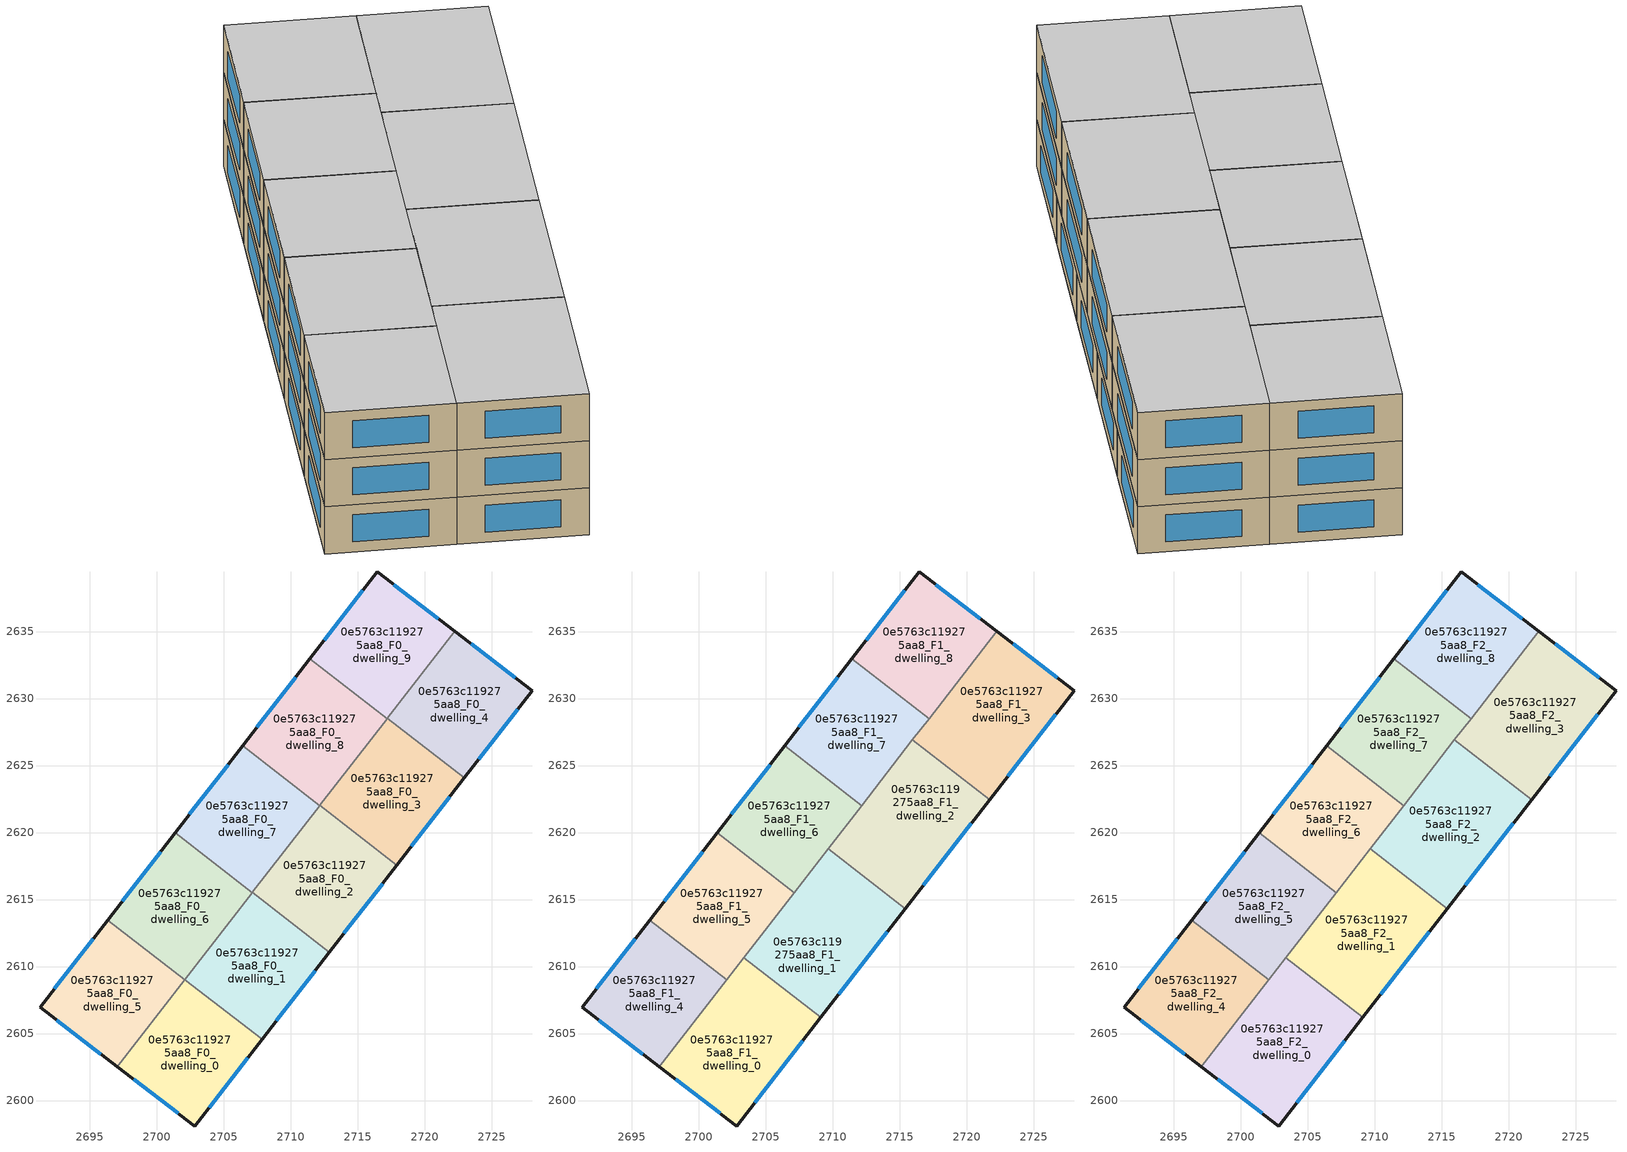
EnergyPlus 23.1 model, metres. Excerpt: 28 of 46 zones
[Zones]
0e5763c119275aa8_F0_dwelling_0
 floor ground (EU_floor_Construction): 2707.85,2604.58 2702.82,2598.09 2697.05,2602.52 2702.09,2609.03 z0
 wall outside (EU_wall_Construction): 2697.05,2602.52 2702.82,2598.09 2707.85,2604.58 z0:3
 wall to 0e5763c119275aa8_F0_dwelling_1 (EU_wall_Construction): 2707.85,2604.58 2702.09,2609.03 z0:3
 wall to 0e5763c119275aa8_F0_dwelling_5 (EU_wall_Construction): 2702.08,2609.01 2697.05,2602.52 z0:3
 wall to 0e5763c119275aa8_F0_dwelling_6 (EU_wall_Construction): 2702.09,2609.03 2702.08,2609.01 z0:3
 window (EU_Window_Construction): 2703.9,2599.48 2706.77,2603.19 / 2698.29,2601.57 2701.59,2599.04 z0.64:2.36
0e5763c119275aa8_F0_dwelling_1
 floor ground (EU_floor_Construction): 2712.88,2611.08 2707.85,2604.58 2702.09,2609.03 2707.13,2615.53 z0
 wall outside (EU_wall_Construction): 2707.85,2604.58 2712.88,2611.08 z0:3
 wall to 0e5763c119275aa8_F0_dwelling_2 (EU_wall_Construction): 2712.88,2611.08 2707.13,2615.53 z0:3
 wall to 0e5763c119275aa8_F0_dwelling_6 (EU_wall_Construction): 2707.11,2615.51 2702.09,2609.03 z0:3
 wall to 0e5763c119275aa8_F0_dwelling_7 (EU_wall_Construction): 2707.13,2615.53 2707.11,2615.51 z0:3
 window (EU_Window_Construction): 2708.93,2605.97 2711.8,2609.68 z0.64:2.36
0e5763c119275aa8_F0_dwelling_2
 floor ground (EU_floor_Construction): 2717.92,2617.58 2712.88,2611.08 2707.13,2615.53 2712.16,2622.03 z0
 wall outside (EU_wall_Construction): 2712.88,2611.08 2717.92,2617.58 z0:3
 wall to 0e5763c119275aa8_F0_dwelling_3 (EU_wall_Construction): 2717.92,2617.58 2712.16,2622.03 z0:3
 wall to 0e5763c119275aa8_F0_dwelling_7 (EU_wall_Construction): 2712.15,2622.01 2707.13,2615.53 z0:3
 wall to 0e5763c119275aa8_F0_dwelling_8 (EU_wall_Construction): 2712.16,2622.03 2712.15,2622.01 z0:3
 window (EU_Window_Construction): 2713.96,2612.47 2716.84,2616.18 z0.64:2.36
0e5763c119275aa8_F0_dwelling_3
 floor ground (EU_floor_Construction): 2722.95,2624.07 2717.92,2617.58 2712.16,2622.03 2717.2,2628.53 z0
 wall outside (EU_wall_Construction): 2717.92,2617.58 2722.95,2624.07 z0:3
 wall to 0e5763c119275aa8_F0_dwelling_4 (EU_wall_Construction): 2722.95,2624.07 2717.2,2628.53 z0:3
 wall to 0e5763c119275aa8_F0_dwelling_8 (EU_wall_Construction): 2717.18,2628.51 2712.16,2622.03 z0:3
 wall to 0e5763c119275aa8_F0_dwelling_9 (EU_wall_Construction): 2717.2,2628.53 2717.18,2628.51 z0:3
 window (EU_Window_Construction): 2719,2618.97 2721.87,2622.68 z0.64:2.36
0e5763c119275aa8_F0_dwelling_4
 floor ground (EU_floor_Construction): 2727.99,2630.58 2722.95,2624.07 2717.2,2628.53 2722.22,2635.02 z0
 wall outside (EU_wall_Construction): 2722.95,2624.07 2727.99,2630.58 2722.22,2635.02 z0:3
 wall to 0e5763c119275aa8_F0_dwelling_9 (EU_wall_Construction): 2722.22,2635.02 2717.2,2628.53 z0:3
 window (EU_Window_Construction): 2726.76,2631.53 2723.46,2634.07 / 2724.03,2625.47 2726.91,2629.19 z0.64:2.36
0e5763c119275aa8_F0_dwelling_5
 floor ground (EU_floor_Construction): 2702.08,2609.01 2697.05,2602.52 2691.28,2606.96 2696.32,2613.47 z0
 wall outside (EU_wall_Construction): 2696.32,2613.47 2691.28,2606.96 2697.05,2602.52 z0:3
 wall to 0e5763c119275aa8_F0_dwelling_6 (EU_wall_Construction): 2702.08,2609.01 2696.32,2613.47 z0:3
 window (EU_Window_Construction): 2692.52,2606.01 2695.82,2603.47 / 2695.24,2612.07 2692.36,2608.35 z0.64:2.36
0e5763c119275aa8_F0_dwelling_6
 floor ground (EU_floor_Construction): 2707.11,2615.51 2702.08,2609.01 2696.32,2613.47 2701.36,2619.97 z0
 wall outside (EU_wall_Construction): 2701.36,2619.97 2696.32,2613.47 z0:3
 wall to 0e5763c119275aa8_F0_dwelling_7 (EU_wall_Construction): 2707.11,2615.51 2701.36,2619.97 z0:3
 window (EU_Window_Construction): 2700.28,2618.57 2697.4,2614.86 z0.64:2.36
0e5763c119275aa8_F0_dwelling_7
 floor ground (EU_floor_Construction): 2712.15,2622.01 2707.11,2615.51 2701.36,2619.97 2706.39,2626.47 z0
 wall outside (EU_wall_Construction): 2706.39,2626.47 2701.36,2619.97 z0:3
 wall to 0e5763c119275aa8_F0_dwelling_8 (EU_wall_Construction): 2712.15,2622.01 2706.39,2626.47 z0:3
 window (EU_Window_Construction): 2705.31,2625.07 2702.44,2621.36 z0.64:2.36
0e5763c119275aa8_F0_dwelling_8
 floor ground (EU_floor_Construction): 2717.18,2628.51 2712.15,2622.01 2706.39,2626.47 2711.42,2632.97 z0
 wall outside (EU_wall_Construction): 2711.42,2632.97 2706.39,2626.47 z0:3
 wall to 0e5763c119275aa8_F0_dwelling_9 (EU_wall_Construction): 2717.18,2628.51 2711.42,2632.97 z0:3
 window (EU_Window_Construction): 2710.35,2631.57 2707.47,2627.86 z0.64:2.36
0e5763c119275aa8_F0_dwelling_9
 floor ground (EU_floor_Construction): 2722.22,2635.02 2717.18,2628.51 2711.42,2632.97 2716.45,2639.46 z0
 wall outside (EU_wall_Construction): 2722.22,2635.02 2716.45,2639.46 2711.42,2632.97 z0:3
 window (EU_Window_Construction): 2715.37,2638.07 2712.5,2634.36 / 2720.99,2635.97 2717.69,2638.51 z0.64:2.36
0e5763c119275aa8_F1_dwelling_0
 floor to 0e5763c119275aa8_F0_dwelling_0 (EU_floor_Construction): 2707.85,2604.58 2702.82,2598.09 2697.05,2602.52 2702.09,2609.03 z3
 floor to 0e5763c119275aa8_F0_dwelling_1 (EU_floor_Construction): 2709.11,2606.2 2707.85,2604.58 2702.09,2609.03 2703.35,2610.66 z3
 wall outside (EU_wall_Construction): 2697.05,2602.52 2702.82,2598.09 2709.11,2606.2 z3:6
 wall to 0e5763c119275aa8_F1_dwelling_1 (EU_wall_Construction): 2709.11,2606.2 2703.35,2610.66 z3:6
 wall to 0e5763c119275aa8_F1_dwelling_4 (EU_wall_Construction): 2702.08,2609.01 2697.05,2602.52 z3:6
 wall to 0e5763c119275aa8_F1_dwelling_5 (EU_wall_Construction): 2703.35,2610.66 2702.08,2609.01 z3:6
 window (EU_Window_Construction): 2704.17,2599.82 2707.76,2604.46 / 2698.29,2601.57 2701.59,2599.04 z3.64:5.36
0e5763c119275aa8_F1_dwelling_1
 floor to 0e5763c119275aa8_F0_dwelling_1 (EU_floor_Construction): 2712.88,2611.08 2709.11,2606.2 2703.35,2610.66 2707.13,2615.53 z3
 floor to 0e5763c119275aa8_F0_dwelling_2 (EU_floor_Construction): 2715.4,2614.33 2712.88,2611.08 2707.13,2615.53 2709.65,2618.78 z3
 wall outside (EU_wall_Construction): 2709.11,2606.2 2715.4,2614.33 z3:6
 wall to 0e5763c119275aa8_F1_dwelling_2 (EU_wall_Construction): 2715.4,2614.33 2709.65,2618.78 z3:6
 wall to 0e5763c119275aa8_F1_dwelling_5 (EU_wall_Construction): 2707.11,2615.51 2703.35,2610.66 z3:6
 wall to 0e5763c119275aa8_F1_dwelling_6 (EU_wall_Construction): 2709.65,2618.78 2707.11,2615.51 z3:6
 window (EU_Window_Construction): 2710.45,2607.94 2714.05,2612.58 z3.64:5.36
0e5763c119275aa8_F1_dwelling_2
 floor to 0e5763c119275aa8_F0_dwelling_2 (EU_floor_Construction): 2717.92,2617.58 2715.4,2614.33 2709.65,2618.78 2712.16,2622.03 z3
 floor to 0e5763c119275aa8_F0_dwelling_3 (EU_floor_Construction): 2721.69,2622.45 2717.92,2617.58 2712.16,2622.03 2715.94,2626.91 z3
 wall outside (EU_wall_Construction): 2715.4,2614.33 2721.69,2622.45 z3:6
 wall to 0e5763c119275aa8_F1_dwelling_3 (EU_wall_Construction): 2721.69,2622.45 2715.94,2626.91 z3:6
 wall to 0e5763c119275aa8_F1_dwelling_7 (EU_wall_Construction): 2715.94,2626.91 2712.15,2622.01 z3:6
 wall to 0e5763c119275aa8_F1_dwelling_6 (EU_wall_Construction): 2712.15,2622.01 2709.65,2618.78 z3:6
 window (EU_Window_Construction): 2716.75,2616.07 2720.35,2620.71 z3.64:5.36
0e5763c119275aa8_F1_dwelling_3
 floor to 0e5763c119275aa8_F0_dwelling_3 (EU_floor_Construction): 2722.95,2624.07 2721.69,2622.45 2715.94,2626.91 2717.2,2628.53 z3
 floor to 0e5763c119275aa8_F0_dwelling_4 (EU_floor_Construction): 2727.99,2630.58 2722.95,2624.07 2717.2,2628.53 2722.22,2635.02 z3
 wall outside (EU_wall_Construction): 2721.69,2622.45 2727.99,2630.58 2722.22,2635.02 z3:6
 wall to 0e5763c119275aa8_F1_dwelling_8 (EU_wall_Construction): 2722.22,2635.02 2717.18,2628.51 z3:6
 wall to 0e5763c119275aa8_F1_dwelling_7 (EU_wall_Construction): 2717.18,2628.51 2715.94,2626.91 z3:6
 window (EU_Window_Construction): 2726.76,2631.53 2723.46,2634.07 / 2723.04,2624.19 2726.64,2628.84 z3.64:5.36
0e5763c119275aa8_F1_dwelling_4
 floor to 0e5763c119275aa8_F0_dwelling_5 (EU_floor_Construction): 2702.08,2609.01 2697.05,2602.52 2691.28,2606.96 2696.32,2613.47 z3
 wall outside (EU_wall_Construction): 2696.32,2613.47 2691.28,2606.96 2697.05,2602.52 z3:6
 wall to 0e5763c119275aa8_F1_dwelling_5 (EU_wall_Construction): 2702.08,2609.01 2696.32,2613.47 z3:6
 window (EU_Window_Construction): 2692.52,2606.01 2695.82,2603.47 / 2695.24,2612.07 2692.36,2608.35 z3.64:5.36
0e5763c119275aa8_F1_dwelling_5
 floor to 0e5763c119275aa8_F0_dwelling_6 (EU_floor_Construction): 2707.11,2615.51 2702.08,2609.01 2696.32,2613.47 2701.36,2619.97 z3
 wall outside (EU_wall_Construction): 2701.36,2619.97 2696.32,2613.47 z3:6
 wall to 0e5763c119275aa8_F1_dwelling_6 (EU_wall_Construction): 2707.11,2615.51 2701.36,2619.97 z3:6
 window (EU_Window_Construction): 2700.28,2618.57 2697.4,2614.86 z3.64:5.36
0e5763c119275aa8_F1_dwelling_6
 floor to 0e5763c119275aa8_F0_dwelling_7 (EU_floor_Construction): 2712.15,2622.01 2707.11,2615.51 2701.36,2619.97 2706.39,2626.47 z3
 wall outside (EU_wall_Construction): 2706.39,2626.47 2701.36,2619.97 z3:6
 wall to 0e5763c119275aa8_F1_dwelling_7 (EU_wall_Construction): 2712.15,2622.01 2706.39,2626.47 z3:6
 window (EU_Window_Construction): 2705.31,2625.07 2702.44,2621.36 z3.64:5.36
0e5763c119275aa8_F1_dwelling_7
 floor to 0e5763c119275aa8_F0_dwelling_8 (EU_floor_Construction): 2717.18,2628.51 2712.15,2622.01 2706.39,2626.47 2711.42,2632.97 z3
 wall outside (EU_wall_Construction): 2711.42,2632.97 2706.39,2626.47 z3:6
 wall to 0e5763c119275aa8_F1_dwelling_8 (EU_wall_Construction): 2717.18,2628.51 2711.42,2632.97 z3:6
 window (EU_Window_Construction): 2710.35,2631.57 2707.47,2627.86 z3.64:5.36
0e5763c119275aa8_F1_dwelling_8
 floor to 0e5763c119275aa8_F0_dwelling_9 (EU_floor_Construction): 2722.22,2635.02 2717.18,2628.51 2711.42,2632.97 2716.45,2639.46 z3
 wall outside (EU_wall_Construction): 2722.22,2635.02 2716.45,2639.46 2711.42,2632.97 z3:6
 window (EU_Window_Construction): 2715.37,2638.07 2712.5,2634.36 / 2720.99,2635.97 2717.69,2638.51 z3.64:5.36
0e5763c119275aa8_F2_dwelling_0
 floor to 0e5763c119275aa8_F1_dwelling_0 (EU_floor_Construction): 2709.11,2606.2 2702.82,2598.09 2697.05,2602.52 2703.35,2610.66 z6
 wall outside (EU_wall_Construction): 2697.05,2602.52 2702.82,2598.09 2709.11,2606.2 z6:9
 wall to 0e5763c119275aa8_F2_dwelling_1 (EU_wall_Construction): 2709.11,2606.2 2703.35,2610.66 z6:9
 wall to 0e5763c119275aa8_F2_dwelling_4 (EU_wall_Construction): 2702.08,2609.01 2697.05,2602.52 z6:9
 wall to 0e5763c119275aa8_F2_dwelling_5 (EU_wall_Construction): 2703.35,2610.66 2702.08,2609.01 z6:9
 window (EU_Window_Construction): 2704.17,2599.82 2707.76,2604.46 / 2698.29,2601.57 2701.59,2599.04 z6.64:8.36
 ceiling to 0e5763c119275aa8_F3_dwelling_0 (EU_floor_Construction): 2702.82,2598.09 2709.11,2606.2 2703.35,2610.66 2697.05,2602.52 z9
0e5763c119275aa8_F2_dwelling_1
 floor to 0e5763c119275aa8_F1_dwelling_1 (EU_floor_Construction): 2715.4,2614.33 2709.11,2606.2 2703.35,2610.66 2709.65,2618.78 z6
 wall outside (EU_wall_Construction): 2709.11,2606.2 2715.4,2614.33 z6:9
 wall to 0e5763c119275aa8_F2_dwelling_2 (EU_wall_Construction): 2715.4,2614.33 2709.65,2618.78 z6:9
 wall to 0e5763c119275aa8_F2_dwelling_5 (EU_wall_Construction): 2707.11,2615.51 2703.35,2610.66 z6:9
 wall to 0e5763c119275aa8_F2_dwelling_6 (EU_wall_Construction): 2709.65,2618.78 2707.11,2615.51 z6:9
 window (EU_Window_Construction): 2710.45,2607.94 2714.05,2612.58 z6.64:8.36
 ceiling to 0e5763c119275aa8_F3_dwelling_1 (EU_floor_Construction): 2709.11,2606.2 2715.4,2614.33 2709.65,2618.78 2703.35,2610.66 z9
0e5763c119275aa8_F2_dwelling_2
 floor to 0e5763c119275aa8_F1_dwelling_2 (EU_floor_Construction): 2721.69,2622.45 2715.4,2614.33 2709.65,2618.78 2715.94,2626.91 z6
 wall outside (EU_wall_Construction): 2715.4,2614.33 2721.69,2622.45 z6:9
 wall to 0e5763c119275aa8_F2_dwelling_3 (EU_wall_Construction): 2721.69,2622.45 2715.94,2626.91 z6:9
 wall to 0e5763c119275aa8_F2_dwelling_7 (EU_wall_Construction): 2715.94,2626.91 2712.15,2622.01 z6:9
 wall to 0e5763c119275aa8_F2_dwelling_6 (EU_wall_Construction): 2712.15,2622.01 2709.65,2618.78 z6:9
 window (EU_Window_Construction): 2716.75,2616.07 2720.35,2620.71 z6.64:8.36
 ceiling to 0e5763c119275aa8_F3_dwelling_2 (EU_floor_Construction): 2715.4,2614.33 2721.69,2622.45 2715.94,2626.91 2709.65,2618.78 z9
0e5763c119275aa8_F2_dwelling_3
 floor to 0e5763c119275aa8_F1_dwelling_3 (EU_floor_Construction): 2727.99,2630.58 2721.69,2622.45 2715.94,2626.91 2722.22,2635.02 z6
 wall outside (EU_wall_Construction): 2721.69,2622.45 2727.99,2630.58 2722.22,2635.02 z6:9
 wall to 0e5763c119275aa8_F2_dwelling_8 (EU_wall_Construction): 2722.22,2635.02 2717.18,2628.51 z6:9
 wall to 0e5763c119275aa8_F2_dwelling_7 (EU_wall_Construction): 2717.18,2628.51 2715.94,2626.91 z6:9
 window (EU_Window_Construction): 2726.76,2631.53 2723.46,2634.07 / 2723.04,2624.19 2726.64,2628.84 z6.64:8.36
 ceiling to 0e5763c119275aa8_F3_dwelling_3 (EU_floor_Construction): 2721.69,2622.45 2727.99,2630.58 2722.22,2635.02 2715.94,2626.91 z9
0e5763c119275aa8_F2_dwelling_4
 floor to 0e5763c119275aa8_F1_dwelling_4 (EU_floor_Construction): 2702.08,2609.01 2697.05,2602.52 2691.28,2606.96 2696.32,2613.47 z6
 wall outside (EU_wall_Construction): 2696.32,2613.47 2691.28,2606.96 2697.05,2602.52 z6:9
 wall to 0e5763c119275aa8_F2_dwelling_5 (EU_wall_Construction): 2702.08,2609.01 2696.32,2613.47 z6:9
 window (EU_Window_Construction): 2692.52,2606.01 2695.82,2603.47 / 2695.24,2612.07 2692.36,2608.35 z6.64:8.36
 ceiling to 0e5763c119275aa8_F3_dwelling_4 (EU_floor_Construction): 2697.05,2602.52 2702.08,2609.01 2696.32,2613.47 2691.28,2606.96 z9
0e5763c119275aa8_F2_dwelling_5
 floor to 0e5763c119275aa8_F1_dwelling_5 (EU_floor_Construction): 2707.11,2615.51 2702.08,2609.01 2696.32,2613.47 2701.36,2619.97 z6
 wall outside (EU_wall_Construction): 2701.36,2619.97 2696.32,2613.47 z6:9
 wall to 0e5763c119275aa8_F2_dwelling_6 (EU_wall_Construction): 2707.11,2615.51 2701.36,2619.97 z6:9
 window (EU_Window_Construction): 2700.28,2618.57 2697.4,2614.86 z6.64:8.36
 ceiling to 0e5763c119275aa8_F3_dwelling_5 (EU_floor_Construction): 2702.08,2609.01 2707.11,2615.51 2701.36,2619.97 2696.32,2613.47 z9
0e5763c119275aa8_F2_dwelling_6
 floor to 0e5763c119275aa8_F1_dwelling_6 (EU_floor_Construction): 2712.15,2622.01 2707.11,2615.51 2701.36,2619.97 2706.39,2626.47 z6
 wall outside (EU_wall_Construction): 2706.39,2626.47 2701.36,2619.97 z6:9
 wall to 0e5763c119275aa8_F2_dwelling_7 (EU_wall_Construction): 2712.15,2622.01 2706.39,2626.47 z6:9
 window (EU_Window_Construction): 2705.31,2625.07 2702.44,2621.36 z6.64:8.36
 ceiling to 0e5763c119275aa8_F3_dwelling_6 (EU_floor_Construction): 2707.11,2615.51 2712.15,2622.01 2706.39,2626.47 2701.36,2619.97 z9
0e5763c119275aa8_F2_dwelling_7
 floor to 0e5763c119275aa8_F1_dwelling_7 (EU_floor_Construction): 2717.18,2628.51 2712.15,2622.01 2706.39,2626.47 2711.42,2632.97 z6
 wall outside (EU_wall_Construction): 2711.42,2632.97 2706.39,2626.47 z6:9
 wall to 0e5763c119275aa8_F2_dwelling_8 (EU_wall_Construction): 2717.18,2628.51 2711.42,2632.97 z6:9
 window (EU_Window_Construction): 2710.35,2631.57 2707.47,2627.86 z6.64:8.36
 ceiling to 0e5763c119275aa8_F3_dwelling_7 (EU_floor_Construction): 2712.15,2622.01 2717.18,2628.51 2711.42,2632.97 2706.39,2626.47 z9
0e5763c119275aa8_F2_dwelling_8
 floor to 0e5763c119275aa8_F1_dwelling_8 (EU_floor_Construction): 2722.22,2635.02 2717.18,2628.51 2711.42,2632.97 2716.45,2639.46 z6
 wall outside (EU_wall_Construction): 2722.22,2635.02 2716.45,2639.46 2711.42,2632.97 z6:9
 window (EU_Window_Construction): 2715.37,2638.07 2712.5,2634.36 / 2720.99,2635.97 2717.69,2638.51 z6.64:8.36
 ceiling to 0e5763c119275aa8_F3_dwelling_8 (EU_floor_Construction): 2717.18,2628.51 2722.22,2635.02 2716.45,2639.46 2711.42,2632.97 z9
[Building]
EU S2 Campaign: North Axis=0; Terrain=City; Solar Distribution=FullExterior
[Site:Location]
Yerevan-Zvartnots.Intl.AP: Latitude=40.15; Longitude=44.383; Time Zone=4; Elevation=854
[SizingPeriod:WeatherFileDays]
AnnualSizingPeriod: Begin Month=1; Begin Day of Month=1; End Month=12; End Day of Month=31; Day of Week for Start Day=Monday; Use Weather File Daylight Saving Period=No; Use Weather File Rain and Snow Indicators=No
[MATERIAL]
EU_InternalMass_Material: Roughness=MediumRough; Thickness=0.1; Conductivity=1; Density=1800; Specific Heat=900; Thermal Absorptance=0.9; Solar Absorptance=0.7; Visible Absorptance=0.7
[MATERIAL:NOMASS] Roughness=MediumRough; Thermal Absorptance=0.9; Solar Absorptance=0.7; Visible Absorptance=0.7
Name | Thermal Resistance
EU_wall_NoMass | 1.05043
EU_floor_NoMass | 0.478065
[WINDOWMATERIAL:SIMPLEGLAZINGSYSTEM]
EU_Window_SimpleGlazing: UFactor=2.5566; Solar Heat Gain Coefficient=0.75; Visible Transmittance=0.75
[CONSTRUCTION]
EU_wall_Construction: EU_wall_NoMass
EU_floor_Construction: EU_floor_NoMass
EU_Window_Construction: EU_Window_SimpleGlazing
EU_InternalMass_Construction: EU_InternalMass_Material
[ZONE] Type=1; Multiplier=1; Ceiling Height=autocalculate; Floor Area=autocalculate; Part of Total Floor Area=Yes
Name | Volume
0e5763c119275aa8_F0_dwelling_0 | 179.503
0e5763c119275aa8_F1_dwelling_0; 0e5763c119275aa8_F2_dwelling_0 | 224.372
0e5763c119275aa8_F0_dwelling_1 | 179.497
0e5763c119275aa8_F1_dwelling_1; 0e5763c119275aa8_F2_dwelling_1 | 224.38
0e5763c119275aa8_F0_dwelling_2 | 179.513
0e5763c119275aa8_F1_dwelling_2; 0e5763c119275aa8_F2_dwelling_2 | 224.385
0e5763c119275aa8_F0_dwelling_3 | 179.496
0e5763c119275aa8_F1_dwelling_3; 0e5763c119275aa8_F2_dwelling_3 | 224.409
0e5763c119275aa8_F0_dwelling_4 | 179.519
0e5763c119275aa8_F1_dwelling_4; 0e5763c119275aa8_F2_dwelling_4; 0e5763c119275aa8_F0_dwelling_5 | 179.537
0e5763c119275aa8_F1_dwelling_5; 0e5763c119275aa8_F2_dwelling_5; 0e5763c119275aa8_F0_dwelling_6 | 179.531
0e5763c119275aa8_F1_dwelling_6; 0e5763c119275aa8_F2_dwelling_6; 0e5763c119275aa8_F0_dwelling_7 | 179.532
0e5763c119275aa8_F1_dwelling_7; 0e5763c119275aa8_F2_dwelling_7; 0e5763c119275aa8_F0_dwelling_8 | 179.515
0e5763c119275aa8_F1_dwelling_8; 0e5763c119275aa8_F2_dwelling_8; 0e5763c119275aa8_F0_dwelling_9 | 179.538
[INTERNALMASS] Construction=EU_InternalMass_Construction
Name | Zone or ZoneList | Surface Area
0e5763c119275aa8_F0_dwelling_0_EU_InternalMass | 0e5763c119275aa8_F0_dwelling_0 | 59.8342
0e5763c119275aa8_F0_dwelling_1_EU_InternalMass | 0e5763c119275aa8_F0_dwelling_1 | 59.8321
0e5763c119275aa8_F0_dwelling_2_EU_InternalMass | 0e5763c119275aa8_F0_dwelling_2 | 59.8375
0e5763c119275aa8_F0_dwelling_3_EU_InternalMass | 0e5763c119275aa8_F0_dwelling_3 | 59.8318
0e5763c119275aa8_F0_dwelling_4_EU_InternalMass | 0e5763c119275aa8_F0_dwelling_4 | 59.8396
0e5763c119275aa8_F0_dwelling_5_EU_InternalMass | 0e5763c119275aa8_F0_dwelling_5 | 59.8458
0e5763c119275aa8_F0_dwelling_6_EU_InternalMass | 0e5763c119275aa8_F0_dwelling_6 | 59.8437
0e5763c119275aa8_F0_dwelling_7_EU_InternalMass | 0e5763c119275aa8_F0_dwelling_7 | 59.844
0e5763c119275aa8_F0_dwelling_8_EU_InternalMass | 0e5763c119275aa8_F0_dwelling_8 | 59.8383
0e5763c119275aa8_F0_dwelling_9_EU_InternalMass | 0e5763c119275aa8_F0_dwelling_9 | 59.8461
0e5763c119275aa8_F1_dwelling_0_EU_InternalMass | 0e5763c119275aa8_F1_dwelling_0 | 74.7907
0e5763c119275aa8_F1_dwelling_1_EU_InternalMass | 0e5763c119275aa8_F1_dwelling_1 | 74.7931
0e5763c119275aa8_F1_dwelling_2_EU_InternalMass | 0e5763c119275aa8_F1_dwelling_2 | 74.7952
0e5763c119275aa8_F1_dwelling_3_EU_InternalMass | 0e5763c119275aa8_F1_dwelling_3 | 74.8031
0e5763c119275aa8_F1_dwelling_4_EU_InternalMass | 0e5763c119275aa8_F1_dwelling_4 | 59.8458
0e5763c119275aa8_F1_dwelling_5_EU_InternalMass | 0e5763c119275aa8_F1_dwelling_5 | 59.8437
0e5763c119275aa8_F1_dwelling_6_EU_InternalMass | 0e5763c119275aa8_F1_dwelling_6 | 59.844
0e5763c119275aa8_F1_dwelling_7_EU_InternalMass | 0e5763c119275aa8_F1_dwelling_7 | 59.8383
0e5763c119275aa8_F1_dwelling_8_EU_InternalMass | 0e5763c119275aa8_F1_dwelling_8 | 59.8461
0e5763c119275aa8_F2_dwelling_0_EU_InternalMass | 0e5763c119275aa8_F2_dwelling_0 | 74.7907
0e5763c119275aa8_F2_dwelling_1_EU_InternalMass | 0e5763c119275aa8_F2_dwelling_1 | 74.7931
0e5763c119275aa8_F2_dwelling_2_EU_InternalMass | 0e5763c119275aa8_F2_dwelling_2 | 74.7952
0e5763c119275aa8_F2_dwelling_3_EU_InternalMass | 0e5763c119275aa8_F2_dwelling_3 | 74.8031
0e5763c119275aa8_F2_dwelling_4_EU_InternalMass | 0e5763c119275aa8_F2_dwelling_4 | 59.8458
0e5763c119275aa8_F2_dwelling_5_EU_InternalMass | 0e5763c119275aa8_F2_dwelling_5 | 59.8437
0e5763c119275aa8_F2_dwelling_6_EU_InternalMass | 0e5763c119275aa8_F2_dwelling_6 | 59.844
0e5763c119275aa8_F2_dwelling_7_EU_InternalMass | 0e5763c119275aa8_F2_dwelling_7 | 59.8383
0e5763c119275aa8_F2_dwelling_8_EU_InternalMass | 0e5763c119275aa8_F2_dwelling_8 | 59.8461
[OTHEREQUIPMENT] Fuel Type=Electricity; Design Level Calculation Method=Watts/Area; Power per Zone Floor Area=1; Fraction Latent=0; Fraction Radiant=0; Fraction Lost=0; Carbon Dioxide Generation Rate=0; EndUse Subcategory=EU_Step8_InternalGains
Name | Zone or ZoneList or Space or SpaceList | Schedule
EU_Step8_InternalGain_0e5763c119275aa8_F0_dwelling_0_f000 | 0e5763c119275aa8_F0_dwelling_0 | EU_Step8_GainSchedule_0e5763c119275aa8_F0_dwelling_0_f000
EU_Step8_InternalGain_0e5763c119275aa8_F0_dwelling_1_f000 | 0e5763c119275aa8_F0_dwelling_1 | EU_Step8_GainSchedule_0e5763c119275aa8_F0_dwelling_1_f000
EU_Step8_InternalGain_0e5763c119275aa8_F0_dwelling_2_f000 | 0e5763c119275aa8_F0_dwelling_2 | EU_Step8_GainSchedule_0e5763c119275aa8_F0_dwelling_2_f000
EU_Step8_InternalGain_0e5763c119275aa8_F0_dwelling_3_f000 | 0e5763c119275aa8_F0_dwelling_3 | EU_Step8_GainSchedule_0e5763c119275aa8_F0_dwelling_3_f000
EU_Step8_InternalGain_0e5763c119275aa8_F0_dwelling_4_f000 | 0e5763c119275aa8_F0_dwelling_4 | EU_Step8_GainSchedule_0e5763c119275aa8_F0_dwelling_4_f000
EU_Step8_InternalGain_0e5763c119275aa8_F0_dwelling_5_f000 | 0e5763c119275aa8_F0_dwelling_5 | EU_Step8_GainSchedule_0e5763c119275aa8_F0_dwelling_5_f000
EU_Step8_InternalGain_0e5763c119275aa8_F0_dwelling_6_f000 | 0e5763c119275aa8_F0_dwelling_6 | EU_Step8_GainSchedule_0e5763c119275aa8_F0_dwelling_6_f000
EU_Step8_InternalGain_0e5763c119275aa8_F0_dwelling_7_f000 | 0e5763c119275aa8_F0_dwelling_7 | EU_Step8_GainSchedule_0e5763c119275aa8_F0_dwelling_7_f000
EU_Step8_InternalGain_0e5763c119275aa8_F0_dwelling_8_f000 | 0e5763c119275aa8_F0_dwelling_8 | EU_Step8_GainSchedule_0e5763c119275aa8_F0_dwelling_8_f000
EU_Step8_InternalGain_0e5763c119275aa8_F0_dwelling_9_f000 | 0e5763c119275aa8_F0_dwelling_9 | EU_Step8_GainSchedule_0e5763c119275aa8_F0_dwelling_9_f000
EU_Step8_InternalGain_0e5763c119275aa8_F1_dwelling_0_f000 | 0e5763c119275aa8_F1_dwelling_0 | EU_Step8_GainSchedule_0e5763c119275aa8_F1_dwelling_0_f000
EU_Step8_InternalGain_0e5763c119275aa8_F1_dwelling_1_f000 | 0e5763c119275aa8_F1_dwelling_1 | EU_Step8_GainSchedule_0e5763c119275aa8_F1_dwelling_1_f000
EU_Step8_InternalGain_0e5763c119275aa8_F1_dwelling_2_f000 | 0e5763c119275aa8_F1_dwelling_2 | EU_Step8_GainSchedule_0e5763c119275aa8_F1_dwelling_2_f000
EU_Step8_InternalGain_0e5763c119275aa8_F1_dwelling_3_f000 | 0e5763c119275aa8_F1_dwelling_3 | EU_Step8_GainSchedule_0e5763c119275aa8_F1_dwelling_3_f000
EU_Step8_InternalGain_0e5763c119275aa8_F1_dwelling_4_f000 | 0e5763c119275aa8_F1_dwelling_4 | EU_Step8_GainSchedule_0e5763c119275aa8_F1_dwelling_4_f000
EU_Step8_InternalGain_0e5763c119275aa8_F1_dwelling_5_f000 | 0e5763c119275aa8_F1_dwelling_5 | EU_Step8_GainSchedule_0e5763c119275aa8_F1_dwelling_5_f000
EU_Step8_InternalGain_0e5763c119275aa8_F1_dwelling_6_f000 | 0e5763c119275aa8_F1_dwelling_6 | EU_Step8_GainSchedule_0e5763c119275aa8_F1_dwelling_6_f000
EU_Step8_InternalGain_0e5763c119275aa8_F1_dwelling_7_f000 | 0e5763c119275aa8_F1_dwelling_7 | EU_Step8_GainSchedule_0e5763c119275aa8_F1_dwelling_7_f000
EU_Step8_InternalGain_0e5763c119275aa8_F1_dwelling_8_f000 | 0e5763c119275aa8_F1_dwelling_8 | EU_Step8_GainSchedule_0e5763c119275aa8_F1_dwelling_8_f000
EU_Step8_InternalGain_0e5763c119275aa8_F2_dwelling_0_f000 | 0e5763c119275aa8_F2_dwelling_0 | EU_Step8_GainSchedule_0e5763c119275aa8_F2_dwelling_0_f000
EU_Step8_InternalGain_0e5763c119275aa8_F2_dwelling_1_f000 | 0e5763c119275aa8_F2_dwelling_1 | EU_Step8_GainSchedule_0e5763c119275aa8_F2_dwelling_1_f000
EU_Step8_InternalGain_0e5763c119275aa8_F2_dwelling_2_f000 | 0e5763c119275aa8_F2_dwelling_2 | EU_Step8_GainSchedule_0e5763c119275aa8_F2_dwelling_2_f000
EU_Step8_InternalGain_0e5763c119275aa8_F2_dwelling_3_f000 | 0e5763c119275aa8_F2_dwelling_3 | EU_Step8_GainSchedule_0e5763c119275aa8_F2_dwelling_3_f000
EU_Step8_InternalGain_0e5763c119275aa8_F2_dwelling_4_f000 | 0e5763c119275aa8_F2_dwelling_4 | EU_Step8_GainSchedule_0e5763c119275aa8_F2_dwelling_4_f000
EU_Step8_InternalGain_0e5763c119275aa8_F2_dwelling_5_f000 | 0e5763c119275aa8_F2_dwelling_5 | EU_Step8_GainSchedule_0e5763c119275aa8_F2_dwelling_5_f000
EU_Step8_InternalGain_0e5763c119275aa8_F2_dwelling_6_f000 | 0e5763c119275aa8_F2_dwelling_6 | EU_Step8_GainSchedule_0e5763c119275aa8_F2_dwelling_6_f000
EU_Step8_InternalGain_0e5763c119275aa8_F2_dwelling_7_f000 | 0e5763c119275aa8_F2_dwelling_7 | EU_Step8_GainSchedule_0e5763c119275aa8_F2_dwelling_7_f000
EU_Step8_InternalGain_0e5763c119275aa8_F2_dwelling_8_f000 | 0e5763c119275aa8_F2_dwelling_8 | EU_Step8_GainSchedule_0e5763c119275aa8_F2_dwelling_8_f000
[ZONEVENTILATION:DESIGNFLOWRATE] Schedule=EU_AlwaysOn; Design Flow Rate Calculation Method=AirChanges/Hour; Air Changes per Hour=0.557805; Ventilation Type=Natural; Fan Pressure Rise=0; Fan Total Efficiency=1; Constant Term Coefficient=1; Temperature Term Coefficient=0; Velocity Term Coefficient=0; Velocity Squared Term Coefficient=0; Minimum Indoor Temperature=-100; Maximum Indoor Temperature=100; Delta Temperature=-100; Minimum Outdoor Temperature=-100; Maximum Outdoor Temperature=100; Maximum Wind Speed=40
Name | Zone or ZoneList or Space or SpaceList
EU_ConstantAir_0e5763c119275aa8_F0_dwelling_0 | 0e5763c119275aa8_F0_dwelling_0
EU_ConstantAir_0e5763c119275aa8_F0_dwelling_1 | 0e5763c119275aa8_F0_dwelling_1
EU_ConstantAir_0e5763c119275aa8_F0_dwelling_2 | 0e5763c119275aa8_F0_dwelling_2
EU_ConstantAir_0e5763c119275aa8_F0_dwelling_3 | 0e5763c119275aa8_F0_dwelling_3
EU_ConstantAir_0e5763c119275aa8_F0_dwelling_4 | 0e5763c119275aa8_F0_dwelling_4
EU_ConstantAir_0e5763c119275aa8_F0_dwelling_5 | 0e5763c119275aa8_F0_dwelling_5
EU_ConstantAir_0e5763c119275aa8_F0_dwelling_6 | 0e5763c119275aa8_F0_dwelling_6
EU_ConstantAir_0e5763c119275aa8_F0_dwelling_7 | 0e5763c119275aa8_F0_dwelling_7
EU_ConstantAir_0e5763c119275aa8_F0_dwelling_8 | 0e5763c119275aa8_F0_dwelling_8
EU_ConstantAir_0e5763c119275aa8_F0_dwelling_9 | 0e5763c119275aa8_F0_dwelling_9
EU_ConstantAir_0e5763c119275aa8_F1_dwelling_0 | 0e5763c119275aa8_F1_dwelling_0
EU_ConstantAir_0e5763c119275aa8_F1_dwelling_1 | 0e5763c119275aa8_F1_dwelling_1
EU_ConstantAir_0e5763c119275aa8_F1_dwelling_2 | 0e5763c119275aa8_F1_dwelling_2
EU_ConstantAir_0e5763c119275aa8_F1_dwelling_3 | 0e5763c119275aa8_F1_dwelling_3
EU_ConstantAir_0e5763c119275aa8_F1_dwelling_4 | 0e5763c119275aa8_F1_dwelling_4
EU_ConstantAir_0e5763c119275aa8_F1_dwelling_5 | 0e5763c119275aa8_F1_dwelling_5
EU_ConstantAir_0e5763c119275aa8_F1_dwelling_6 | 0e5763c119275aa8_F1_dwelling_6
EU_ConstantAir_0e5763c119275aa8_F1_dwelling_7 | 0e5763c119275aa8_F1_dwelling_7
EU_ConstantAir_0e5763c119275aa8_F1_dwelling_8 | 0e5763c119275aa8_F1_dwelling_8
EU_ConstantAir_0e5763c119275aa8_F2_dwelling_0 | 0e5763c119275aa8_F2_dwelling_0
EU_ConstantAir_0e5763c119275aa8_F2_dwelling_1 | 0e5763c119275aa8_F2_dwelling_1
EU_ConstantAir_0e5763c119275aa8_F2_dwelling_2 | 0e5763c119275aa8_F2_dwelling_2
EU_ConstantAir_0e5763c119275aa8_F2_dwelling_3 | 0e5763c119275aa8_F2_dwelling_3
EU_ConstantAir_0e5763c119275aa8_F2_dwelling_4 | 0e5763c119275aa8_F2_dwelling_4
EU_ConstantAir_0e5763c119275aa8_F2_dwelling_5 | 0e5763c119275aa8_F2_dwelling_5
EU_ConstantAir_0e5763c119275aa8_F2_dwelling_6 | 0e5763c119275aa8_F2_dwelling_6
EU_ConstantAir_0e5763c119275aa8_F2_dwelling_7 | 0e5763c119275aa8_F2_dwelling_7
EU_ConstantAir_0e5763c119275aa8_F2_dwelling_8 | 0e5763c119275aa8_F2_dwelling_8
[HVACTEMPLATE:THERMOSTAT] Constant Heating Setpoint=20; Constant Cooling Setpoint=50
EU_HeatOnly_0e5763c119275aa8_F0_dwelling_0; EU_HeatOnly_0e5763c119275aa8_F0_dwelling_1; EU_HeatOnly_0e5763c119275aa8_F0_dwelling_2; EU_HeatOnly_0e5763c119275aa8_F0_dwelling_3; EU_HeatOnly_0e5763c119275aa8_F0_dwelling_4; EU_HeatOnly_0e5763c119275aa8_F0_dwelling_5; EU_HeatOnly_0e5763c119275aa8_F0_dwelling_6; EU_HeatOnly_0e5763c119275aa8_F0_dwelling_7; EU_HeatOnly_0e5763c119275aa8_F0_dwelling_8; EU_HeatOnly_0e5763c119275aa8_F0_dwelling_9; EU_HeatOnly_0e5763c119275aa8_F1_dwelling_0; EU_HeatOnly_0e5763c119275aa8_F1_dwelling_1; EU_HeatOnly_0e5763c119275aa8_F1_dwelling_2; EU_HeatOnly_0e5763c119275aa8_F1_dwelling_3; EU_HeatOnly_0e5763c119275aa8_F1_dwelling_4; EU_HeatOnly_0e5763c119275aa8_F1_dwelling_5; EU_HeatOnly_0e5763c119275aa8_F1_dwelling_6; EU_HeatOnly_0e5763c119275aa8_F1_dwelling_7; EU_HeatOnly_0e5763c119275aa8_F1_dwelling_8; EU_HeatOnly_0e5763c119275aa8_F2_dwelling_0; EU_HeatOnly_0e5763c119275aa8_F2_dwelling_1; EU_HeatOnly_0e5763c119275aa8_F2_dwelling_2; EU_HeatOnly_0e5763c119275aa8_F2_dwelling_3; EU_HeatOnly_0e5763c119275aa8_F2_dwelling_4; EU_HeatOnly_0e5763c119275aa8_F2_dwelling_5; EU_HeatOnly_0e5763c119275aa8_F2_dwelling_6; EU_HeatOnly_0e5763c119275aa8_F2_dwelling_7; EU_HeatOnly_0e5763c119275aa8_F2_dwelling_8; EU_HeatOnly_0e5763c119275aa8_F3_dwelling_0; EU_HeatOnly_0e5763c119275aa8_F3_dwelling_1; EU_HeatOnly_0e5763c119275aa8_F3_dwelling_2; EU_HeatOnly_0e5763c119275aa8_F3_dwelling_3; EU_HeatOnly_0e5763c119275aa8_F3_dwelling_4; EU_HeatOnly_0e5763c119275aa8_F3_dwelling_5; EU_HeatOnly_0e5763c119275aa8_F3_dwelling_6; EU_HeatOnly_0e5763c119275aa8_F3_dwelling_7; EU_HeatOnly_0e5763c119275aa8_F3_dwelling_8; EU_HeatOnly_0e5763c119275aa8_F4_dwelling_0; EU_HeatOnly_0e5763c119275aa8_F4_dwelling_1; EU_HeatOnly_0e5763c119275aa8_F4_dwelling_2; EU_HeatOnly_0e5763c119275aa8_F4_dwelling_3; EU_HeatOnly_0e5763c119275aa8_F4_dwelling_4; EU_HeatOnly_0e5763c119275aa8_F4_dwelling_5; EU_HeatOnly_0e5763c119275aa8_F4_dwelling_6; EU_HeatOnly_0e5763c119275aa8_F4_dwelling_7; EU_HeatOnly_0e5763c119275aa8_F4_dwelling_8
[HVACTEMPLATE:ZONE:IDEALLOADSAIRSYSTEM] System Availability Schedule=EU_AlwaysOn; Maximum Heating Supply Air Temperature=50; Minimum Cooling Supply Air Temperature=13; Maximum Heating Supply Air Humidity Ratio=0.0156; Minimum Cooling Supply Air Humidity Ratio=0.0077; Heating Limit=NoLimit; Cooling Limit=NoLimit; Heating Availability Schedule=EU_AlwaysOn; Cooling Availability Schedule=EU_CoolingOff; Dehumidification Control Type=ConstantSensibleHeatRatio; Cooling Sensible Heat Ratio=0.7; Dehumidification Setpoint=60; Humidification Control Type=None; Humidification Setpoint=30; Outdoor Air Method=None; Outdoor Air Flow Rate per Person=0.00944; Outdoor Air Flow Rate per Zone Floor Area=0; Outdoor Air Flow Rate per Zone=0; Demand Controlled Ventilation Type=None; Outdoor Air Economizer Type=NoEconomizer; Heat Recovery Type=None; Sensible Heat Recovery Effectiveness=0.7; Latent Heat Recovery Effectiveness=0.65
Name | Template Thermostat
0e5763c119275aa8_F0_dwelling_0 | EU_HeatOnly_0e5763c119275aa8_F0_dwelling_0
0e5763c119275aa8_F0_dwelling_1 | EU_HeatOnly_0e5763c119275aa8_F0_dwelling_1
0e5763c119275aa8_F0_dwelling_2 | EU_HeatOnly_0e5763c119275aa8_F0_dwelling_2
0e5763c119275aa8_F0_dwelling_3 | EU_HeatOnly_0e5763c119275aa8_F0_dwelling_3
0e5763c119275aa8_F0_dwelling_4 | EU_HeatOnly_0e5763c119275aa8_F0_dwelling_4
0e5763c119275aa8_F0_dwelling_5 | EU_HeatOnly_0e5763c119275aa8_F0_dwelling_5
0e5763c119275aa8_F0_dwelling_6 | EU_HeatOnly_0e5763c119275aa8_F0_dwelling_6
0e5763c119275aa8_F0_dwelling_7 | EU_HeatOnly_0e5763c119275aa8_F0_dwelling_7
0e5763c119275aa8_F0_dwelling_8 | EU_HeatOnly_0e5763c119275aa8_F0_dwelling_8
0e5763c119275aa8_F0_dwelling_9 | EU_HeatOnly_0e5763c119275aa8_F0_dwelling_9
0e5763c119275aa8_F1_dwelling_0 | EU_HeatOnly_0e5763c119275aa8_F1_dwelling_0
0e5763c119275aa8_F1_dwelling_1 | EU_HeatOnly_0e5763c119275aa8_F1_dwelling_1
0e5763c119275aa8_F1_dwelling_2 | EU_HeatOnly_0e5763c119275aa8_F1_dwelling_2
0e5763c119275aa8_F1_dwelling_3 | EU_HeatOnly_0e5763c119275aa8_F1_dwelling_3
0e5763c119275aa8_F1_dwelling_4 | EU_HeatOnly_0e5763c119275aa8_F1_dwelling_4
0e5763c119275aa8_F1_dwelling_5 | EU_HeatOnly_0e5763c119275aa8_F1_dwelling_5
0e5763c119275aa8_F1_dwelling_6 | EU_HeatOnly_0e5763c119275aa8_F1_dwelling_6
0e5763c119275aa8_F1_dwelling_7 | EU_HeatOnly_0e5763c119275aa8_F1_dwelling_7
0e5763c119275aa8_F1_dwelling_8 | EU_HeatOnly_0e5763c119275aa8_F1_dwelling_8
0e5763c119275aa8_F2_dwelling_0 | EU_HeatOnly_0e5763c119275aa8_F2_dwelling_0
0e5763c119275aa8_F2_dwelling_1 | EU_HeatOnly_0e5763c119275aa8_F2_dwelling_1
0e5763c119275aa8_F2_dwelling_2 | EU_HeatOnly_0e5763c119275aa8_F2_dwelling_2
0e5763c119275aa8_F2_dwelling_3 | EU_HeatOnly_0e5763c119275aa8_F2_dwelling_3
0e5763c119275aa8_F2_dwelling_4 | EU_HeatOnly_0e5763c119275aa8_F2_dwelling_4
0e5763c119275aa8_F2_dwelling_5 | EU_HeatOnly_0e5763c119275aa8_F2_dwelling_5
0e5763c119275aa8_F2_dwelling_6 | EU_HeatOnly_0e5763c119275aa8_F2_dwelling_6
0e5763c119275aa8_F2_dwelling_7 | EU_HeatOnly_0e5763c119275aa8_F2_dwelling_7
0e5763c119275aa8_F2_dwelling_8 | EU_HeatOnly_0e5763c119275aa8_F2_dwelling_8
[SIZING:ZONE] Zone Cooling Design Supply Air Temperature Input Method=SupplyAirTemperature; Zone Cooling Design Supply Air Temperature=13; Zone Heating Design Supply Air Temperature Input Method=SupplyAirTemperature; Zone Heating Design Supply Air Temperature=50; Zone Cooling Design Supply Air Humidity Ratio=0.008; Zone Heating Design Supply Air Humidity Ratio=0.008; Cooling Design Air Flow Method=DesignDay; Cooling Design Air Flow Rate=0; Cooling Minimum Air Flow per Zone Floor Area=0.000762; Cooling Minimum Air Flow=0; Cooling Minimum Air Flow Fraction=0.2; Heating Design Air Flow Method=DesignDay; Heating Design Air Flow Rate=0; Heating Maximum Air Flow per Zone Floor Area=0.002032; Heating Maximum Air Flow=0.141576; Heating Maximum Air Flow Fraction=0.3; Account for Dedicated Outdoor Air System=No; Dedicated Outdoor Air System Control Strategy=NeutralSupplyAir; Dedicated Outdoor Air Low Setpoint Temperature for Design=autosize; Dedicated Outdoor Air High Setpoint Temperature for Design=autosize; Zone Load Sizing Method=Sensible Load Only No Latent Load; Zone Latent Cooling Design Supply Air Humidity Ratio Input Method=HumidityRatioDifference; Zone Cooling Design Supply Air Humidity Ratio Difference=0.005; Zone Latent Heating Design Supply Air Humidity Ratio Input Method=HumidityRatioDifference; Zone Humidification Design Supply Air Humidity Ratio Difference=0.005
0e5763c119275aa8_F0_dwelling_0; 0e5763c119275aa8_F0_dwelling_1; 0e5763c119275aa8_F0_dwelling_2; 0e5763c119275aa8_F0_dwelling_3; 0e5763c119275aa8_F0_dwelling_4; 0e5763c119275aa8_F0_dwelling_5; 0e5763c119275aa8_F0_dwelling_6; 0e5763c119275aa8_F0_dwelling_7; 0e5763c119275aa8_F0_dwelling_8; 0e5763c119275aa8_F0_dwelling_9; 0e5763c119275aa8_F1_dwelling_0; 0e5763c119275aa8_F1_dwelling_1; 0e5763c119275aa8_F1_dwelling_2; 0e5763c119275aa8_F1_dwelling_3; 0e5763c119275aa8_F1_dwelling_4; 0e5763c119275aa8_F1_dwelling_5; 0e5763c119275aa8_F1_dwelling_6; 0e5763c119275aa8_F1_dwelling_7; 0e5763c119275aa8_F1_dwelling_8; 0e5763c119275aa8_F2_dwelling_0; 0e5763c119275aa8_F2_dwelling_1; 0e5763c119275aa8_F2_dwelling_2; 0e5763c119275aa8_F2_dwelling_3; 0e5763c119275aa8_F2_dwelling_4; 0e5763c119275aa8_F2_dwelling_5; 0e5763c119275aa8_F2_dwelling_6; 0e5763c119275aa8_F2_dwelling_7; 0e5763c119275aa8_F2_dwelling_8
[SCHEDULE:CONSTANT]
Name | Hourly Value
EU_AlwaysOn | 1
EU_CoolingOff | 0
[SCHEDULE:FILE] Column Number=1; Rows to Skip at Top=0; Number of Hours of Data=8760; Column Separator=Comma; Interpolate to Timestep=No; Minutes per Item=60; Adjust Schedule for Daylight Savings=Yes
Name | File
EU_Step8_GainSchedule_0e5763c119275aa8_F0_dwelling_0_f000 | ../../schedules/0e5763c119275aa8/0e5763c119275aa8_F0_dwelling_0_f000_gain.csv
EU_Step8_GainSchedule_0e5763c119275aa8_F0_dwelling_1_f000 | ../../schedules/0e5763c119275aa8/0e5763c119275aa8_F0_dwelling_1_f000_gain.csv
EU_Step8_GainSchedule_0e5763c119275aa8_F0_dwelling_2_f000 | ../../schedules/0e5763c119275aa8/0e5763c119275aa8_F0_dwelling_2_f000_gain.csv
EU_Step8_GainSchedule_0e5763c119275aa8_F0_dwelling_3_f000 | ../../schedules/0e5763c119275aa8/0e5763c119275aa8_F0_dwelling_3_f000_gain.csv
EU_Step8_GainSchedule_0e5763c119275aa8_F0_dwelling_4_f000 | ../../schedules/0e5763c119275aa8/0e5763c119275aa8_F0_dwelling_4_f000_gain.csv
EU_Step8_GainSchedule_0e5763c119275aa8_F0_dwelling_5_f000 | ../../schedules/0e5763c119275aa8/0e5763c119275aa8_F0_dwelling_5_f000_gain.csv
EU_Step8_GainSchedule_0e5763c119275aa8_F0_dwelling_6_f000 | ../../schedules/0e5763c119275aa8/0e5763c119275aa8_F0_dwelling_6_f000_gain.csv
EU_Step8_GainSchedule_0e5763c119275aa8_F0_dwelling_7_f000 | ../../schedules/0e5763c119275aa8/0e5763c119275aa8_F0_dwelling_7_f000_gain.csv
EU_Step8_GainSchedule_0e5763c119275aa8_F0_dwelling_8_f000 | ../../schedules/0e5763c119275aa8/0e5763c119275aa8_F0_dwelling_8_f000_gain.csv
EU_Step8_GainSchedule_0e5763c119275aa8_F0_dwelling_9_f000 | ../../schedules/0e5763c119275aa8/0e5763c119275aa8_F0_dwelling_9_f000_gain.csv
EU_Step8_GainSchedule_0e5763c119275aa8_F1_dwelling_0_f000 | ../../schedules/0e5763c119275aa8/0e5763c119275aa8_F1_dwelling_0_f000_gain.csv
EU_Step8_GainSchedule_0e5763c119275aa8_F1_dwelling_1_f000 | ../../schedules/0e5763c119275aa8/0e5763c119275aa8_F1_dwelling_1_f000_gain.csv
EU_Step8_GainSchedule_0e5763c119275aa8_F1_dwelling_2_f000 | ../../schedules/0e5763c119275aa8/0e5763c119275aa8_F1_dwelling_2_f000_gain.csv
EU_Step8_GainSchedule_0e5763c119275aa8_F1_dwelling_3_f000 | ../../schedules/0e5763c119275aa8/0e5763c119275aa8_F1_dwelling_3_f000_gain.csv
EU_Step8_GainSchedule_0e5763c119275aa8_F1_dwelling_4_f000 | ../../schedules/0e5763c119275aa8/0e5763c119275aa8_F1_dwelling_4_f000_gain.csv
EU_Step8_GainSchedule_0e5763c119275aa8_F1_dwelling_5_f000 | ../../schedules/0e5763c119275aa8/0e5763c119275aa8_F1_dwelling_5_f000_gain.csv
EU_Step8_GainSchedule_0e5763c119275aa8_F1_dwelling_6_f000 | ../../schedules/0e5763c119275aa8/0e5763c119275aa8_F1_dwelling_6_f000_gain.csv
EU_Step8_GainSchedule_0e5763c119275aa8_F1_dwelling_7_f000 | ../../schedules/0e5763c119275aa8/0e5763c119275aa8_F1_dwelling_7_f000_gain.csv
EU_Step8_GainSchedule_0e5763c119275aa8_F1_dwelling_8_f000 | ../../schedules/0e5763c119275aa8/0e5763c119275aa8_F1_dwelling_8_f000_gain.csv
EU_Step8_GainSchedule_0e5763c119275aa8_F2_dwelling_0_f000 | ../../schedules/0e5763c119275aa8/0e5763c119275aa8_F2_dwelling_0_f000_gain.csv
EU_Step8_GainSchedule_0e5763c119275aa8_F2_dwelling_1_f000 | ../../schedules/0e5763c119275aa8/0e5763c119275aa8_F2_dwelling_1_f000_gain.csv
EU_Step8_GainSchedule_0e5763c119275aa8_F2_dwelling_2_f000 | ../../schedules/0e5763c119275aa8/0e5763c119275aa8_F2_dwelling_2_f000_gain.csv
EU_Step8_GainSchedule_0e5763c119275aa8_F2_dwelling_3_f000 | ../../schedules/0e5763c119275aa8/0e5763c119275aa8_F2_dwelling_3_f000_gain.csv
EU_Step8_GainSchedule_0e5763c119275aa8_F2_dwelling_4_f000 | ../../schedules/0e5763c119275aa8/0e5763c119275aa8_F2_dwelling_4_f000_gain.csv
EU_Step8_GainSchedule_0e5763c119275aa8_F2_dwelling_5_f000 | ../../schedules/0e5763c119275aa8/0e5763c119275aa8_F2_dwelling_5_f000_gain.csv
EU_Step8_GainSchedule_0e5763c119275aa8_F2_dwelling_6_f000 | ../../schedules/0e5763c119275aa8/0e5763c119275aa8_F2_dwelling_6_f000_gain.csv
EU_Step8_GainSchedule_0e5763c119275aa8_F2_dwelling_7_f000 | ../../schedules/0e5763c119275aa8/0e5763c119275aa8_F2_dwelling_7_f000_gain.csv
EU_Step8_GainSchedule_0e5763c119275aa8_F2_dwelling_8_f000 | ../../schedules/0e5763c119275aa8/0e5763c119275aa8_F2_dwelling_8_f000_gain.csv
